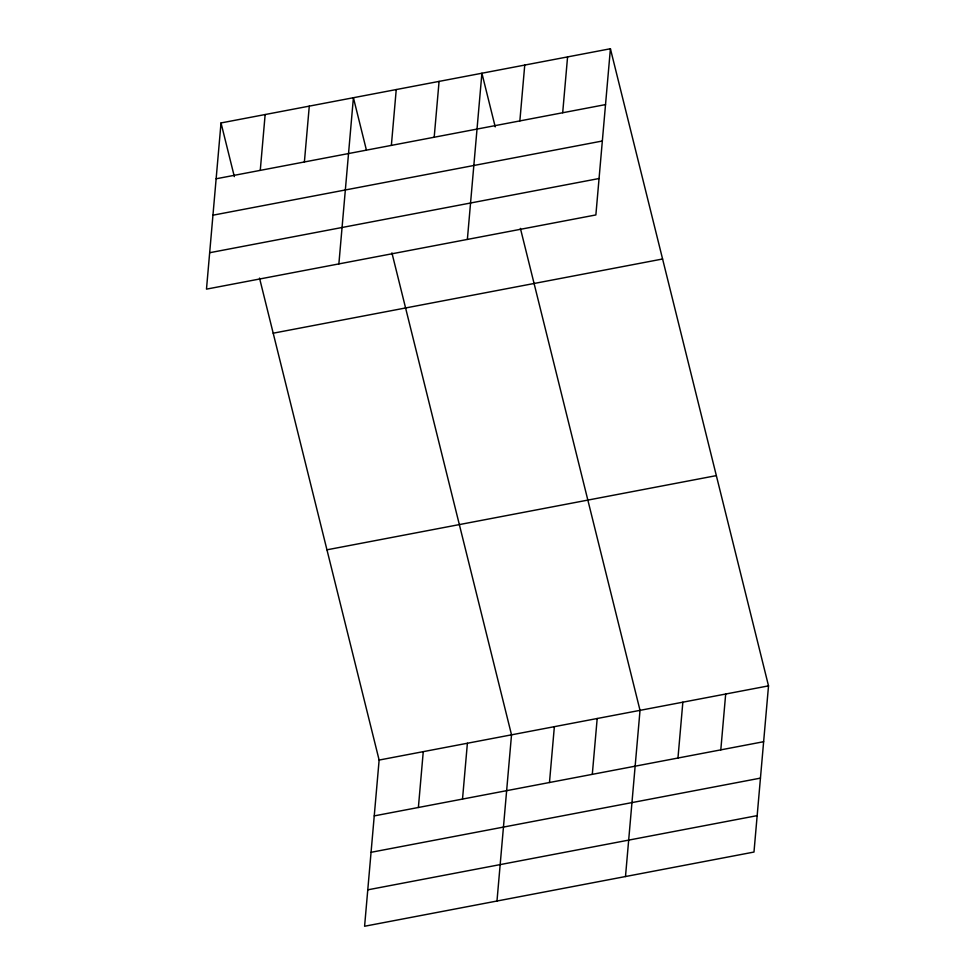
<?xml version="1.0" encoding="UTF-8"?>
<svg xmlns="http://www.w3.org/2000/svg" width="975" height="975" viewBox="0 0 975 975"><rect width="100%" height="100%" fill="white"/><g stroke="black" fill="none" stroke-linecap="round" stroke-linejoin="round"><path stroke-width="1.46" d="M221.02 122.947L206.481 289.136L595.871 214.939L610.411 48.75L221.02 122.947L234.341 176.597M260.264 170.369L265.151 114.538M304.395 161.96L309.282 106.129M338.873 263.908L353.413 97.719L366.368 149.918M391.365 145.397L396.24 89.554M259.521 278.094L379.129 760.061L364.589 926.25L753.98 852.053L768.519 685.864L610.411 48.75M434.192 137.231L439.079 81.4M467.366 239.423L481.906 73.235L495.227 126.884M418.385 807.483L423.26 751.652M519.858 120.912L524.745 65.069M462.516 799.086L467.391 743.243M562.685 112.747L567.572 56.916M496.982 901.022L511.522 734.833L391.913 252.866M549.473 782.511L554.361 726.668M592.3 774.345L597.188 718.514M625.487 876.537L640.027 710.348L520.406 228.382M677.966 758.026L682.853 702.183M720.805 749.86L725.68 694.029M216.133 178.778L605.524 104.593M212.952 215.195L602.331 141.009M209.674 252.72L599.052 178.522M273.195 333.194L662.586 258.997M326.954 549.815L716.345 475.617M379.129 760.061L768.519 685.864M374.254 815.892L763.632 741.707M371.061 852.308L760.451 778.123M367.782 889.834L757.161 815.636"/></g></svg>
